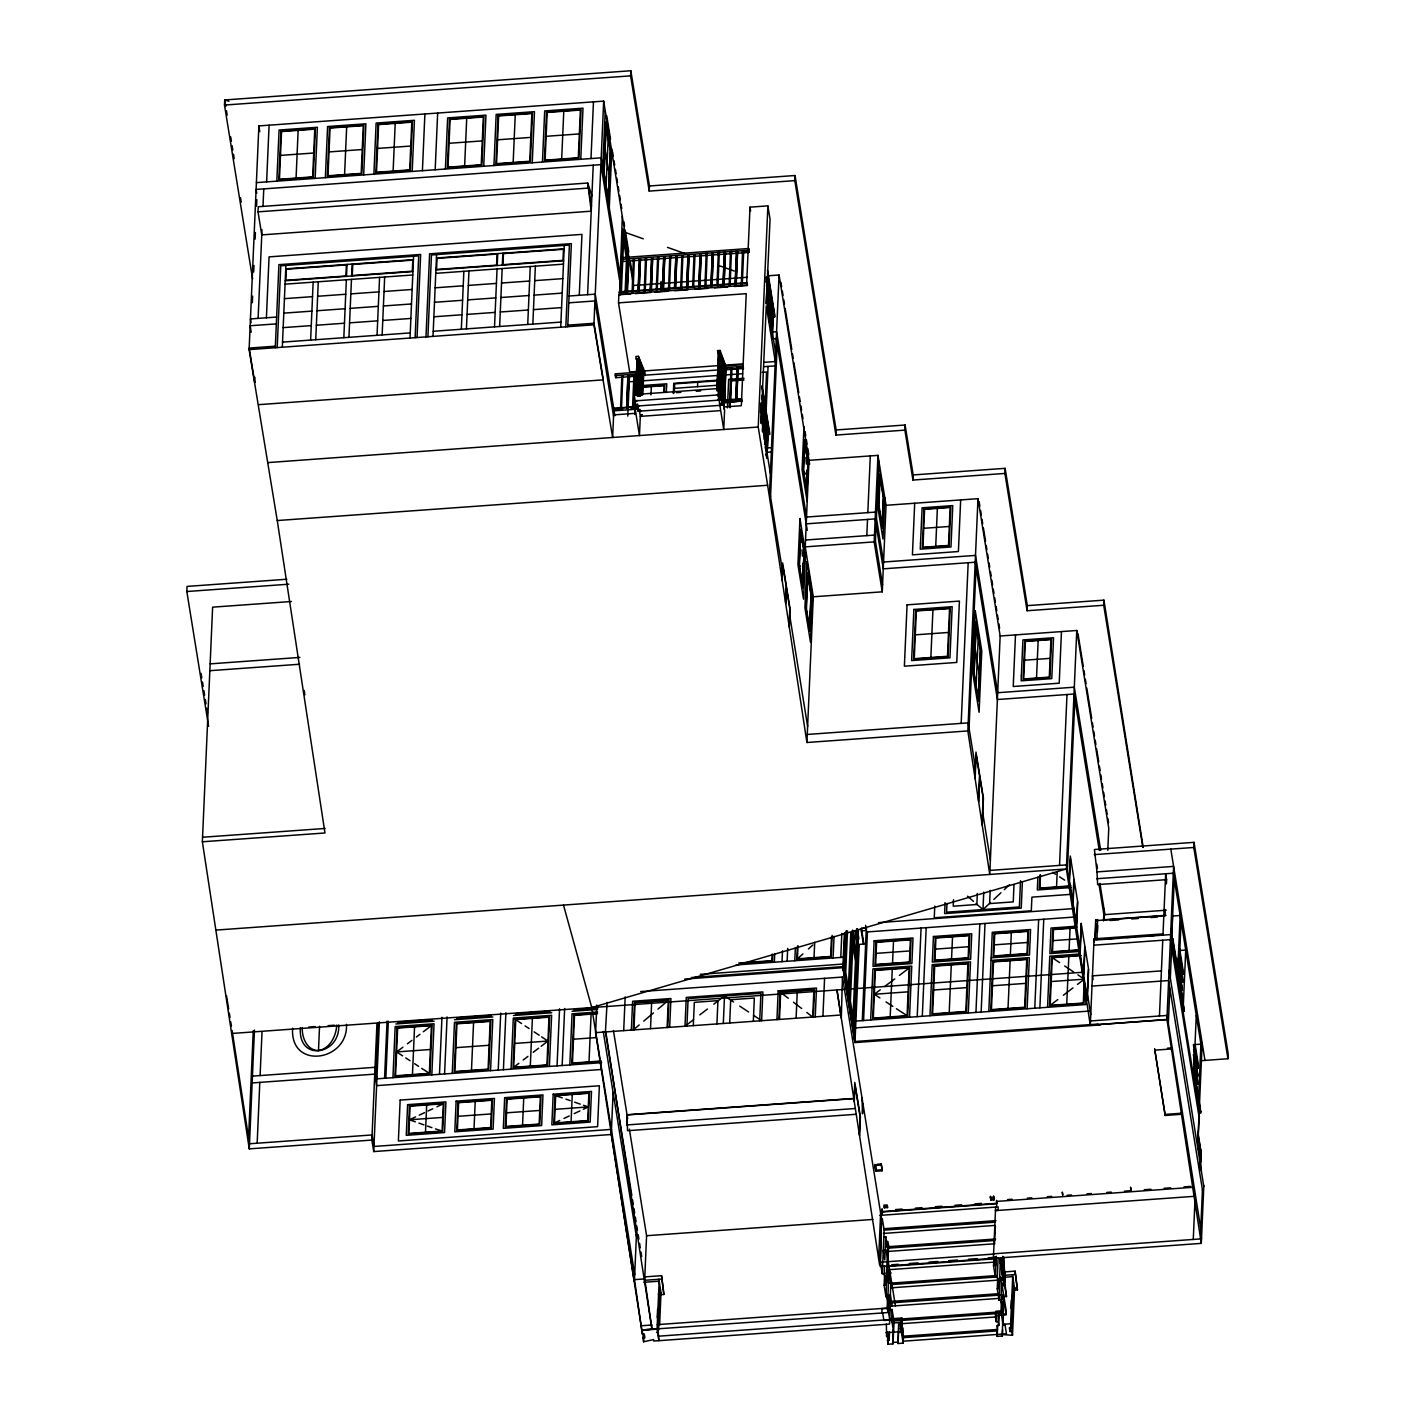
<?xml version="1.0" encoding="UTF-8"?>
<svg xmlns="http://www.w3.org/2000/svg" width="1415" height="1415" viewBox="0 0 1415 1415"><rect width="100%" height="100%" fill="white"/><g stroke="black" fill="none" stroke-linecap="round" stroke-linejoin="round"><path stroke-width="1.5" d="M1200.628 1162.21L1200.804 1150.324L1199.372 1148.609L1201.105 1150.13L1200.61 1170.417M1071.067 885.843L1039.937 888.089L1040.167 875.089M626.757 1124.943L627.04 1114.737L853.227 1098.465M208.606 726.319L186.833 591.523L187.063 586.411L286.82 579.248M252.595 278.95L224.507 105.064L224.72 99.952L630.825 70.75L649.45 185.984L649.22 191.096L794.806 180.625L795.035 175.513L649.45 185.984M376.956 1023.434L371.862 1140.065L249.27 1148.874L202.363 841.784L212.621 607.159L291.419 601.499M202.363 841.784L324.972 832.975L277.252 520.543L249.111 349.611L258.874 125.917L603.674 101.119L628.968 257.636M252.33 302.739L252.631 296.159M253.674 272.016L253.975 265.436M255.125 239.1L255.408 232.502M256.557 206.166L256.84 199.586M591.452 206.077L587.738 183.03L591.24 211.189L261.757 234.89L258.025 211.843L258.255 206.732L587.738 183.03L591.912 195.854M254.983 377.398L254.753 382.634L249.181 348.072L275.359 346.197M258.114 318.375L261.987 229.778M262.995 206.413L263.756 188.885M266.621 181.881L269.098 125.174M266.409 317.791L269.062 256.876L581.954 234.377L579.283 295.293M276.827 181.155L279.073 130.038L317.385 127.279L315.138 178.396M275.288 347.719L278.914 264.658L420.662 254.452L417.036 337.531M277.199 347.577L280.771 265.79L418.699 255.885L415.126 337.672M282.31 347.223L285.883 265.436M248.562 1137.996L253.25 1030.757M249.27 1148.874L254.452 1030.049M296.071 178.06L298.141 130.357M257.159 1143.214L259.812 1082.387M260.112 1075.577L262.023 1031.694M310.628 340.078L313.157 282.151M315.74 339.724L318.269 281.78M325.362 177.653L327.59 126.536L365.901 123.795L363.673 174.912M344.588 174.576L346.675 126.872M343.827 337.69L346.357 279.763M346.516 276.35L347.029 264.428M348.939 337.336L351.468 279.392M351.628 275.996L352.14 264.057M302.315 1027.52C301.696 1037.39 306.984 1050.62 318.481 1050.531L319.542 1026.282M373.896 174.169L376.125 123.052L414.436 120.293L412.207 171.41M377.044 335.302L379.574 277.375M382.138 334.948L384.668 277.004M393.122 171.091L395.209 123.37M375.966 1073.065L378.176 1022.603M613.102 1092.415L611.262 1134.494L373.719 1151.58L379.397 1021.789M410.014 338.026L413.587 256.239M422.413 170.684L424.889 113.978M384.562 1078.283L387.056 1021.241M385.835 1078.195L388.329 1021.152M392.945 1077.682L395.174 1026.565L434.051 1023.77L431.823 1074.887M425.986 336.894L429.612 253.816L571.359 243.628L567.733 326.688M427.896 336.752L431.469 254.965L569.396 245.043L565.823 326.83M435.183 169.765L437.659 113.059M433.008 336.381L436.581 254.594M445.407 169.022L447.635 117.905L485.946 115.146L483.718 166.263M412.455 1074.569L414.542 1026.865M464.633 165.944L466.72 118.241M425.49 1132.248L426.676 1104.974M461.325 329.253L463.855 271.309M429.346 1073.366L431.416 1025.645L397.65 1028.086L395.581 1075.789L429.346 1073.366L421.741 1068.378M466.437 328.881L468.966 270.955M439.481 1074.339L441.975 1017.297M442.099 1131.045L443.284 1103.788L410.085 1106.176L408.9 1133.433L442.099 1131.045L435.466 1128.887M444.593 1073.967L447.087 1016.925M452.252 1073.419L454.48 1022.302L492.791 1019.543L490.563 1070.66M493.941 165.537L496.17 114.42L534.481 111.661L532.252 162.778M494.525 326.865L497.054 268.921M497.213 265.525L497.726 253.586M499.637 326.494L502.166 268.549M502.307 265.153L502.838 253.214M471.478 1070.324L473.583 1022.196M513.167 162.46L515.255 114.739M474.025 1128.745L475.21 1101.489M527.724 324.477L530.254 266.533M498.222 1070.111L500.715 1013.069M532.836 324.106L535.365 266.161M542.458 162.053L544.687 110.936L582.998 108.177L580.769 159.294M503.404 1069.74L505.898 1012.698M511.08 1069.174L513.309 1018.057L551.62 1015.316L549.391 1066.432M513.698 1067.299L515.785 1019.578L548.985 1017.19L546.915 1064.911L513.698 1067.299L518.863 1063.319M561.684 158.958L563.771 111.254M522.542 1125.261L523.745 1097.987M560.711 327.201L564.284 245.414M530.307 1066.096L532.394 1018.393M590.992 158.551L593.469 101.845M587.596 294.691L593.239 165.184M554.485 1122.962L555.671 1095.705L588.87 1093.317L587.685 1120.574L554.485 1122.962L559.739 1120.468M557.05 1065.866L559.544 1008.842M638.377 371.384L629.693 372.003L618.514 302.863L618.886 294.355L746.607 285.158L750.003 207.156L767.885 205.865L758.228 427.012L612.642 437.483L593.911 324.813L603.674 101.119M562.162 1065.513L564.656 1008.471M602.755 167.43L605.231 110.706M603.692 173.178L605.921 122.061L610.572 150.874L608.344 201.991M606.098 124.785L603.975 173.355L608.167 199.267L610.183 150.662L606.151 125.687L604.081 173.408L608.114 198.365M606.098 185.878L608.167 138.175M569.821 1064.964L572.049 1013.83L597.537 1012.008M609.281 207.757L611.846 148.964M571.076 1121.777L572.261 1094.503M636.626 406.264L613.898 408.528L636.591 406.901M632.558 407.29L633.973 374.904L634.928 374.834L635.158 376.284L615.684 377.681L615.419 373.825L636.891 372.269M622.299 216.336L619.575 295.311M613.933 407.891L614.269 410.81L636.98 409.183M615.684 377.681L615.419 373.825M630.754 293.913L619.752 294.709L619.416 291.791L747.12 282.611L747.456 285.529L734.244 286.484M620.831 259.423L620.902 257.707L748.606 248.527L748.889 252.401L621.167 261.58L620.831 259.423L748.535 250.243L748.606 248.527M619.947 294.868L622.83 228.912L627.464 257.601M620.283 294.196L623.007 231.636L643.277 238.799M649.22 191.096L630.612 75.862L630.825 70.75M621.309 293.047L623.608 240.692L626.544 258.945M589.011 1061.869L591.099 1014.166M625.129 291.649L626.456 261.121M620.548 408.882L621.839 375.789L623.024 377.151M627.323 259.688L625.908 292.056L626.88 291.985L628.278 259.617L627.553 261.121M626.031 292.781L627.446 260.395L628.401 260.325L626.987 292.71M621.503 408.811L622.795 375.718M626.367 292.622L627.8 259.635M627.446 292.534L628.879 259.812M634.221 1281.283L595.609 1032.649L596.812 1005.075M627.906 375.346L626.615 408.44L628.03 376.072L628.985 376.001L627.57 408.369L628.861 375.276L628.136 376.779M633.389 259.246L632.098 292.339L633.053 292.268L634.345 259.175L633.619 260.678M627.765 416.081L629.498 376.284L638.307 375.647M633.177 292.021L633.478 285.476L629.321 259.776M638.041 291.189L639.456 258.803L640.641 260.183M631.833 1195.445L605.425 1031.942L607.106 1002.386M638.253 289.739L639.58 259.529L640.535 259.458M633.584 407.573L634.928 374.834M638.996 291.119L640.411 258.733M639.12 291.826L640.482 259.104M635.565 394.484L637.086 359.428L638.041 359.357L636.626 395.245M634.84 414.471L635.123 407.891M635.671 395.316L637.086 359.428M636.52 394.431L638.041 359.357M637.475 386.879L638.519 362.841L639.615 363.089L638.519 362.841M637.228 396.076L638.766 361.073L637.811 361.126L638.766 361.073M637.9 395.245L638.554 379.892M638.855 373.33L639.226 364.557L640.181 364.486L638.961 396.2M638.165 396.2L639.474 362.771M723.454 384.739L722.446 405.185L638.165 411.252L638.342 406.989M638.855 395.174L640.181 364.486M639.421 396.395L639.987 383.27M640.27 376.726L640.659 367.971L641.756 368.236L640.659 367.971M639.757 395.846L640.907 366.202L639.951 366.273L640.907 366.202M644.232 291.472L645.523 258.379L646.708 259.741M640.323 393.794L641.366 369.686L642.322 369.616L641.366 395.05M640.376 396.324L641.614 367.918M645.187 291.402L646.478 258.308M639.368 410.615L640.305 416.381L639.456 435.555L633.885 400.976L718.166 394.927L723.755 429.488L724.586 410.315L722.729 398.8M641.278 393.724L642.322 369.616M641.844 394.962L642.799 373.118L643.896 373.365L642.799 373.118M642.18 394.697L643.047 371.331L642.092 371.402L643.047 371.331M642.799 394.891L643.754 373.047M652.545 257.866L651.254 290.959L652.669 258.591L651.714 258.662L650.299 291.03L651.59 257.937L652.775 259.299M623.697 1030.633L625.182 996.885M656.242 289.88L657.657 257.495L658.842 258.874M657.197 289.81L658.612 257.424M660.646 290.04L661.017 281.426M662.308 289.438L663.723 257.07L664.909 258.432M662.432 290.163L663.847 257.778L664.802 257.707L663.387 290.093M855.916 1114.295L627.517 1130.709L627.04 1114.737M663.264 289.368L664.679 256.999M631.355 1030.085L632.629 1001.272L670.94 998.512L669.666 1027.325M633.92 1029.908L635.105 1002.793L668.304 1000.405L667.119 1027.52M663.83 391.884L664.113 385.676L642.817 387.197M669.79 256.628L668.499 289.721L669.454 289.65L670.745 256.557L670.02 258.061M664.484 391.743L664.767 385.216L644.126 386.684M666.359 392.556L666.73 383.801L642.658 385.517M674.442 288.572L675.857 256.186L677.042 257.565M674.654 287.121L675.963 256.911L676.936 256.84L675.609 287.05M675.397 288.501L676.812 256.115M636.467 1234.411L634.486 1279.638L642.357 1334.097L644.267 1333.956L644.886 1337.794L642.976 1337.936L643.595 1341.774L653.588 1339.598L653.818 1341.049L889.522 1324.086L890.442 1302.932L889.204 1295.256M673.31 393.512L673.752 383.288L717.37 380.175M674.301 392.804L674.69 383.872L718.661 380.723M680.633 288.855L681.924 255.761L683.109 257.123M681.588 288.784L682.879 255.691M650.511 1028.705L651.696 1001.608M687.991 255.319L686.576 287.687L687.531 287.616L688.946 255.248L688.221 256.752M686.682 288.412L688.097 256.044L689.07 255.974L687.655 288.342M642.357 1334.097L642.534 1329.817M644.586 1281.689L646.584 1235.719L629.357 1129.117M642.958 1338.148L643.171 1333.655M643.595 1341.774L643.79 1337.423M692.643 287.263L694.058 254.877L695.243 256.257M693.598 287.192L695.013 254.806M611.262 1134.494L641.756 1329.941L651.961 1329.216L644.709 1278.895L634.486 1279.638L634.327 1278.665M698.709 286.82L700.124 254.452L701.079 254.382L699.664 286.75M698.815 287.546L700.23 255.16L701.186 255.089L699.788 287.475M667.756 1027.467L668.959 999.927L634.486 1002.421L633.283 1029.943L639.191 1024.955M697.524 386.684L697.719 382.227M657.232 1317.542L657.604 1309.034M657.887 1328.473L658.93 1340.677L657.055 1329.145L659.16 1281.194L643.825 1282.291M658.063 1324.21L659.549 1290.144L658.594 1330.171M658.842 1279.266L661.318 1294.637L663.883 1294.46L661.548 1275.676L645.205 1276.861M659.585 1325.289L661.017 1292.709M704.882 287.103L706.191 254.01L707.146 253.939L705.855 287.033M663.883 1294.46L661.548 1275.676M712.01 284.433L713.319 254.222L712.364 254.293L710.949 286.661L712.258 253.568L713.213 253.497L711.904 286.591M716.91 285.512L718.325 253.144L719.28 253.073L717.971 286.166M686.912 1026.087L688.115 998.565L760.916 993.33L759.713 1020.852M716.874 390.823L718.502 353.573L719.457 353.502L718.042 389.39M717.087 389.461L718.502 353.573M717.829 390.752L719.457 353.502M718.219 396.324L718.449 388.524L634.15 394.59L636.025 406.123L720.306 400.056L720.589 393.671L722.446 405.185M718.59 387.586L719.262 372.286M719.545 365.724L719.828 359.18M718.572 395.316L717.493 394.661L718.572 395.316L720.182 355.218L719.209 355.271L720.182 355.218M723.083 285.795L724.498 253.427L725.453 253.356L724.038 285.724M719.492 385.004L720.642 358.703L721.597 358.632L720.094 396.607L719.138 396.678M719.174 396.253L720.889 356.916L719.934 356.987L720.889 356.916M719.74 397.615L721.597 358.632M720.925 388.347L722.075 362.116L723.171 362.382L722.075 362.116M693.297 1025.627L694.323 1002.351L717.936 1000.653L716.927 1023.929M720.695 397.544L722.322 360.347L721.349 360.418L722.322 360.347M721.438 394.52L722.11 379.185M722.393 372.605L722.694 366.025M721.332 404.301L720.253 403.646L721.332 404.301L723.03 362.045M722.216 398.835L723.737 363.761L722.782 363.832L723.879 364.079L722.322 399.649M723.737 378.176L724.215 367.263L725.311 367.511M723.49 365.548L724.462 365.477L722.729 404.867M723.737 396.43L724.869 370.518M723.666 405.008L725.17 367.192M723.79 404.832L723.985 400.622L724.073 409.2M725.913 368.289L724.622 401.4L723.666 401.453M724.622 401.4L725.807 367.582M727.434 407.856L728.672 379.379L744.042 378.283M729.379 406.636L731.024 367.935L731.98 367.865L731.148 368.643M735.11 284.203L736.507 251.835L737.48 251.764L736.065 284.132M729.981 407.803L731.148 380.9L743.972 379.981M735.305 282.77L736.631 252.542L737.586 252.471L736.278 282.699M730.582 400.233L731.98 367.865M735.676 399.861L737.091 367.493L743.158 367.051M735.818 400.71L737.233 368.342L743.3 367.9M741.301 284.61L742.574 251.392L748.641 250.95M736.631 399.791L738.046 367.422L736.773 400.64M742.256 284.539L743.671 252.171M748.588 248.739L748.623 251.162M724.338 402.904L742.008 400.993M725.188 369.81L743.388 368.501L743.123 364.628L723.967 366.025M723.313 1023.47L724.515 995.948L733.554 1001.979M729.698 1023.01L730.706 999.733L754.337 998.035L753.328 1021.312M760.545 412.632L760.846 402.974M766.258 282.045L766.329 277.004L767.284 276.933L766.435 277.729M760.916 422.643L761.765 403.222M761.96 398.906L762.26 395.298M766.24 303.871L767.284 276.933M761.04 423.368L766.276 305.835L775.279 361.533L764.418 362.311M766.258 303.553L770.061 219.307L767.885 205.865M761.836 422.89L762.88 399.154L761.96 423.616M767.036 303.394L768.009 281.497L767.195 303.8M762.384 431.77L763.622 403.7L762.597 430.319M767.584 312.273L768.752 286.06L767.708 312.998M763.375 430.16L764.241 413.622M768.522 312.52L768.893 303.889M769.088 299.573L769.265 295.257L771.193 295.116M763.41 433.043L764.471 408.988M768.451 314.36L769.601 291.349M764.79 412.702L766.576 372.003L762.207 372.304M764.082 439.446L765.214 413.551M769.176 322.125L770.344 295.912M764.79 444.328L765.94 418.115M766.099 411.57L768.062 366.397M770.131 322.054L771.087 300.458M765.409 448.166L766.559 421.953L765.55 448.573M770.662 331.234L771.706 304.313L770.68 330.933M766.187 451.297L767.301 426.516L766.187 455.294M771.299 330.774L772.431 308.859L771.617 331.163M766.912 456.974L768.044 431.08L768.593 434.493M772.042 339.335L773.174 313.423L773.722 316.854M767.018 457.699L768.15 431.787L766.93 431.151M772.254 337.884L773.298 314.148L772.183 314.236M767.478 434.564L769.548 434.423L769.619 432.725L762.013 385.588M771.812 316.978L774.677 316.783L774.766 315.067L767.496 270.088M768.504 275.766L779.064 275.005L769.619 491.129L782.336 569.874M770.556 496.895L777.206 344.287M781.947 578.93L782.637 562.958L790.083 609.051L789.305 627.093M782.177 580.433L782.813 565.682L786.192 586.553L785.502 602.259M785.732 603.763L786.422 588.003L789.8 608.892L789.075 625.66M772.166 954.099L771.882 960.679L738.683 963.067M772.785 954.63L772.502 961.068L740.169 963.385M774.359 962.2L774.73 953.569M776.941 1019.614L778.197 990.801L816.508 988.041L815.252 1016.854M803.968 426.569L802.075 470.01L807.187 501.706M778.869 1019.472L780.072 991.95L814.545 989.456L813.342 1016.996M779.506 1019.437L780.691 992.322L813.89 989.934L812.705 1017.049L806.798 1012.468M782.017 961.652L782.495 950.845M799.493 565.363L800.837 532.182L804.091 552.345L802.641 585.474L799.387 565.31L800.501 566.407M805.383 450.978L804.799 443.62L807.912 462.829L806.709 490.085L803.614 470.877L804.746 442.718L808 462.882L806.78 490.987M802.588 584.572L804.003 552.292M787.129 961.28L787.695 948.315M813.289 596.794L805.223 546.862L809.009 460.335L877.954 455.365L886.038 505.297L882.253 591.824L813.289 596.794L806.921 742.504L967.842 730.936L977.977 498.681L886.038 505.297M806.462 608.574L807.824 575.392L811.078 595.556L809.628 628.684L806.373 608.521M794.788 960.732L795.354 947.767M809.575 627.782L810.99 595.503M797.335 946.44L796.769 959.317L831.242 956.841L832.179 935.386M831.489 936.695L830.623 956.452L797.423 958.839L798.007 945.68M796.097 1018.234L797.282 991.137M836.141 429.965L905.105 425.013L904.893 430.125L835.929 435.077L836.141 429.965L795.035 175.513M814.032 957.654L814.704 942.284M822.929 1016.306L824.574 978.331M833.099 957.973L834.054 936.376M840.775 957.424L841.819 933.458M640.677 991.561L842.456 977.058L841.306 1018.11L837.026 990.305M1100.163 1024.938L854.961 1042.572L842.862 967.683L844.384 933.086M843.34 970.566L844.985 932.662M846.241 930.929L844.348 974.404L853.652 1032.013L856.712 962.165L852.06 933.352L849.071 1001.502M846.541 930.893L844.702 972.866L848.894 998.795L851.759 933.193M847.532 930.964L845.728 972.123L848.363 988.448L850.804 932.644M866.811 535.631L867.519 519.447M867.819 512.637L870.296 455.913M854.589 943.062L855.085 931.565L857.101 944.053M882.253 591.824L874.187 541.892L877.954 455.365M857.578 932.98L856.906 928.806L856.676 956.027L852.484 930.115M857.968 933.193L856.853 958.751L852.378 931.017M875.407 540.866L876.115 524.682M876.416 517.855L878.892 461.149M879.21 463.059L877.388 504.43L882.978 538.991L884.782 497.62M854.501 1039.707L858.427 929.514M854.961 1042.572L859.259 944.389L865.644 943.929M861.275 930.893L861.381 928.328L866.493 927.957L866.387 930.522L861.275 930.893L863.345 943.734M854.041 1100.145L854.801 1082.422L860.391 1116.983L859.577 1135.821M854.271 1101.631L854.978 1085.146L860.108 1116.824L859.347 1134.335M862.301 1020.604L866.157 932.007L1073.737 917.079M863.575 1020.516L867.43 931.919M862.018 1097.828L862.496 1113.817L862.955 1103.594M870.667 1020.003L872.913 968.886L911.773 966.091L909.544 1017.208M876.999 1164.28L881.262 1163.961L882.146 1170.789L875.761 1171.249L875.991 1165.765M882.146 1170.789L881.262 1163.961M878.644 1258.731L880.643 1213.062M913.17 474.945L1005.128 468.33L1004.898 473.441L912.958 480.056L913.17 474.945L905.105 425.013M890.176 1016.907L892.264 969.187M892.529 963.226L893.502 941.081M880.289 1264.621L881.563 1218.81L842.456 977.058M882.412 1210.515L882.27 1213.911L882.093 1208.587M881.563 1218.81L880.201 1266.478L1201.3 1243.378L1203.829 1185.452M914.691 503.245L912.427 554.839L958.397 551.532L960.661 499.937M884.34 1207.791L884.375 1206.73L887.576 1206.5L887.523 1207.561L884.34 1207.791L883.915 1205.156L887.099 1204.926L887.523 1207.561M884.516 1265.824L884.18 1273.606L882.253 1273.748L884.163 1230.148L882.306 1218.633M641.756 1329.958L881.828 1312.996L882.023 1308.468M883.862 1236.816L885.79 1236.692L884.764 1259.969L883.208 1250.382L886.409 1250.152L895.412 1305.833M886.374 1273.27L888.921 1273.075L887.895 1296.653L885.985 1296.777L884.127 1285.262L884.693 1272.297M884.127 1285.262L886.038 1285.121L887.647 1248.207L885.79 1236.692M885.985 1296.777L887.293 1266.549L993.949 1258.872M885.967 1241.627L887.895 1241.486L888.62 1246.049L887.311 1276.295L885.383 1276.436M888.691 1332.223L888.514 1336.432L886.604 1336.574L886.356 1324.157M887.01 1309.176L887.806 1295.839M886.604 1336.574L886.781 1332.364M888.39 1295.574L887.665 1312.572L881.828 1312.996M894.085 1321.964L892.953 1343.879L887.842 1344.25L887.576 1332.01M887.842 1344.25L888.213 1335.689M999.149 1298.369L889.664 1306.257L889.504 1309.653L892.069 1309.476L894.245 1322.919L901.903 1322.371L901.585 1320.443M882.005 1308.734L889.752 1308.168L890.796 1284.608L888.921 1273.075M887.223 1340.412L889.133 1340.27L889.504 1331.869M891.521 1322.141L892.069 1309.476M892.953 1343.879L893.254 1329.835M907.068 1015.687L909.155 967.984L875.39 970.407L873.303 1018.11L907.068 1015.687L896.438 1008.736M1001.679 1315.189L995.93 1315.614L995.612 1313.686L995.47 1316.958L901.443 1323.715L903.46 1336.202L903.159 1343.153L898.047 1343.507L898.649 1323.184M898.047 1343.507L898.967 1322.512M903.035 1327.977L902.841 1332.364L900.931 1332.488L900.594 1322.088M903.159 1343.153L901.302 1331.621L901.886 1318.002L891.68 1318.727M901.762 1325.643L901.903 1322.371M930.858 657.497L932.945 609.777M935.722 546.367L937.367 508.41M917.203 1016.66L921.077 928.045M922.315 1016.288L926.188 927.692M929.973 1015.74L932.202 964.623L970.513 961.864L968.285 1012.981M934.767 906.078L934.254 917.769L1031.305 910.782L1031.906 897.145L1070.695 894.368M945.096 902.629L944.619 913.612L1021.241 908.112L1022.391 881.722M946.971 903.46L946.6 912.197L1019.384 906.962L1020.533 880.731M953.498 899.763L953.215 906.201L976.845 904.503L977.323 893.466M961.174 723.383L968.178 562.728M949.2 1012.662L951.287 964.942M951.552 958.981L952.525 936.836M969.045 728.159L976.049 567.503M976.138 624.227L974.015 672.779L978.207 698.709L980.241 650.086L976.208 625.129L974.121 672.832M976.138 685.32L978.225 637.617M974.882 777.1L975.979 752.072L983.425 798.166L982.24 825.263M975.112 778.604L976.155 754.796L979.534 775.668L978.455 800.43M978.685 801.934L979.764 777.118L983.142 798.007L982.01 823.76M975.943 1012.433L979.817 923.836M976.049 903.601L982.983 909.58L983.743 892.087M981.143 1012.061L985.017 923.464M977.977 498.681L1000.157 636.007L989.757 874.435L967.842 730.936M990.199 890.389L989.616 903.584L1013.246 901.886L1013.989 884.729M988.802 1011.513L992.269 932.273L1030.58 929.514L1029.466 955.072L991.154 957.831M990.801 1200.132L990.412 1196.436L990.801 1200.132L993.984 1199.902L993.613 1196.206L993.984 1199.902M1015.492 634.893L1013.228 686.505L1059.216 683.197L1061.462 631.603M993.383 1258.342L995.629 1207.083M998.141 1257.687L997.292 1277.126L995.382 1277.267L993.525 1265.735L993.896 1257.051M994.462 1244.015L995.399 1226.168M996.726 1205.686L996.549 1200.362M882.058 1209.648L882.359 1211.576L996.814 1203.334L996.868 1202.272M993.525 1265.735L995.435 1265.594L995.824 1256.909M995.382 1277.267L996.302 1256.237M1008.028 1008.435L1010.115 960.714M1010.381 954.754L1011.336 932.609M1001.767 1283.281L1003.925 1296.724L1006.489 1296.529L1004.314 1283.087L1001.767 1283.281L1001.024 1300.173L999.114 1300.314L997.239 1288.782L997.717 1278.063M1027.308 605.638L1103.93 600.137L1103.718 605.249L1027.095 610.749L1027.308 605.638L1005.128 468.33M998.459 1315.048L998.159 1321.61L996.248 1321.752L996.531 1315.189M1004.898 1324.175L1006.454 1333.779L902.858 1341.225L903 1337.688L997.027 1330.931L997.186 1336.379L1002.298 1336.025L1002.563 1329.711M997.186 1336.379L997.681 1325.201M997.239 1288.782L999.167 1288.64L1000.476 1258.413L1000.794 1260.323L1003.341 1260.146L1003.5 1256.732M999.114 1300.314L1000.14 1276.737M998.601 1278.789L1003.005 1278.47L1000.83 1265.028L1001.289 1259.297M1001.095 1267.026L1001.431 1259.757M903.46 1336.202L997.487 1329.428L996.868 1325.59L998.778 1325.448L999.255 1314.5M1001.661 1272.421L1002.245 1259.226M1003.483 1298.068L1003.978 1301.429L1001.413 1301.605L1000.971 1311.829L1003.147 1325.271L1005.057 1325.13M1002.527 1277.038L1002.952 1264.232M1003.005 1278.47L1000.334 1261.667M1002.527 1298.97L1002.722 1294.583M1003.2 1280.221L1003.571 1271.431M1003.907 1285.227L1004.296 1276.436L1004.013 1286.377M1002.298 1336.025L1002.704 1319.877M893.873 1319.541L1002.881 1311.687L1003.624 1294.796L887.895 1303.127M1002.757 1325.519L1002.934 1321.327M1005.145 1281.742L1003.412 1256.644M1006.136 1310.502L1005.994 1313.916L1003.43 1314.093L1002.987 1324.316L1010.646 1323.768L1012.698 1276.648L1003.943 1277.285M1006.489 1296.529L1004.455 1279.691L999.998 1280.009M1036.523 678.033L1038.15 640.535M1009.974 1331.586L1009.355 1327.748L1011.265 1327.606L1013.105 1285.598L1011.884 1331.444L1009.974 1331.586L1010.151 1327.376M1010.982 1308.486L1011.354 1300.084M1013.6 1290.179L1017.438 1289.914L1015.103 1271.148L1004.88 1271.873M1002.068 1334.575L1012.503 1335.282L1014.573 1288.181L1012.397 1274.738M1027.113 1008.754L1029.342 957.637L991.031 960.396M1017.438 1289.914L1015.103 1271.148M1037.867 877.194L1037.319 889.964L1071.367 887.523M1039.866 875.301L1039.282 888.549L1069.457 886.391M1034.772 1008.205L1038.645 919.591M1039.937 888.089L1040.503 875.071M1039.883 1007.834L1043.757 919.237M1047.542 1007.285L1049.771 956.169L1079.521 954.028M1077.912 974.847L1084.332 979.162L1083.306 1003.023L1050.178 1005.393L1052.265 957.69L1081.237 955.603M1056.545 886.887L1057.2 871.711M1059.534 865.414L1066.998 694.517M1000.157 636.007L1076.78 630.489L1066.379 868.934L1090.293 1025.168L1166.915 1019.649L1173.619 866.404L1096.996 871.905L1097.633 884.605L1166.597 879.652L1165.659 873.763L1162.971 935.156L1094.007 940.108L1094.326 942.054L1094.06 938.835L1163.024 933.882L1163.183 934.855M1067.405 870.19L1074.869 699.293M1069.192 881.227L1070.288 856.022L1077.735 902.116L1076.638 927.32M1070.465 858.746L1069.475 881.386L1072.853 902.275L1073.843 879.635M1066.733 1004.208L1068.82 956.505M1069.086 950.526L1070.041 928.381M1074.073 881.067L1073.083 903.707L1076.461 924.596L1077.452 901.956M1081.361 926.135L1080.123 954.258L1083.501 975.147L1084.739 947.024M1084.969 948.475L1083.731 976.58L1087.109 997.469L1088.347 969.346M1084.598 987.935L1083.925 1003.394L1049.523 1005.87L1051.646 957.301L1079.592 955.302M1086.154 996.019L1085.783 1004.544L855.916 1021.064M1096.996 871.905L1094.414 849.513L1194.03 842.35L1228.167 1053.627L1227.937 1058.738L1200.539 1060.737M1094.06 938.835L1090.293 1025.168L1166.933 1019.472L1201.3 1243.378M1094.856 938.817L1095.688 919.644L1097.775 920.475L1164.81 915.646M1095.263 938.605L1095.918 923.694M1096.926 939.631L1097.615 919.502M1097.456 932.078L1097.739 925.693M1103.523 920.988L1104.036 909.067M1107.786 850.362L1108.759 828.306L1076.78 630.489M1143.196 847.444L1103.93 600.137M1165.182 1115.462L1154.675 1049.099L1165.182 1115.462L1182.197 1114.242M1159.451 1015.988L1162.759 940.214M1165.005 915.93L1165.288 909.527M1166.42 883.915L1166.597 879.652M1171.62 938.959L1172.894 938.959L1172.84 940.232L1171.567 940.321L1172.54 914.851M1171.567 940.321L1174.273 879.104M1168.348 1023.133L1169.869 988.271M1170.311 978.048L1171.655 947.378M1181.083 921.253L1178.394 982.594L1179.668 982.488L1179.721 981.214L1178.447 981.232M1180.499 982.275L1182.745 982.116L1182.869 979.127L1179.544 958.556M1180.853 974.174L1183.099 974.015L1183.223 971.044L1179.562 948.404M1179.986 950.473L1185.735 950.049L1183.046 1011.389L1184.32 1011.301L1179.721 981.214M1227.937 1058.738L1193.8 847.461L1194.03 842.35M1196.276 1015.351L1193.606 1076.691L1194.932 1075.312L1193.659 1075.329L1194.932 1075.312L1200.822 1111.801L1199.495 1113.181L1170.63 934.554L1162.971 935.156M1197.232 1092.398L1193.712 1066.786M1195.357 1084.474L1197.585 1084.314L1197.727 1081.325L1193.393 1054.582M1196.064 1068.29L1198.293 1068.13L1198.434 1065.141L1195.109 1044.571M1198.257 1105.504L1200.928 1044.146L1195.18 1044.571M1193.27 1239.452L1194.967 1200.592M1199.195 1111.253L1197.621 1147.034L1169.073 970.336M1199.248 1109.908L1202.166 1043.138M1197.691 1148.821L1199.301 1111.978M1199.177 1152.995L1199.372 1148.609M1199.46 1167.534L1200.291 1148.644L1197.886 1133.716M1199.708 1167.517L1200.539 1148.626L1197.78 1131.575M1202.449 1189.909L1200.574 1233.102L1201.494 1238.85L993.595 1253.814M650.971 394.873L651.342 386.596M336.788 1025.044C336.133 1035.815 330.208 1048.639 318.481 1050.531M338.698 1024.902C340.537 1055.165 297.698 1062.294 300.387 1027.661M346.48 1024.354C348.426 1061.374 289.792 1070.341 292.622 1028.227M982.983 909.58L990.482 902.558M993.843 899.427L1000.953 892.759M1004.243 889.699L1009.443 884.817M797.423 958.839L802.906 953.922M808.407 948.97L812.882 944.972M643.737 1021.117L653.465 1012.91M657.94 1009.143L668.304 1000.405M1050.178 1005.393L1057.783 999.556M1063.355 995.276L1072.977 987.9M1077.487 984.415L1084.332 979.162L1051.221 981.55M523.179 1060.012L527.901 1056.404M533.225 1052.318L538.62 1048.197M541.167 1046.251L547.941 1041.051L541.574 1036.824M693.562 1019.667L685.001 1026.229L686.257 997.416L762.88 991.915L761.624 1020.71L753.576 1015.351M699.806 1014.873L707.429 1009.037M713.761 1004.19L724.515 995.948M899.409 975.395L909.155 967.984M402.567 1055.838L396.625 1051.929L402.939 1047.153M407.414 1043.775L411.942 1040.361M416.346 1037.036L419.954 1034.312M423.333 1031.747L431.416 1025.645M879.9 997.911L874.346 994.267L880.254 989.81M884.764 986.414L894.74 978.915M415.356 1121.847L409.483 1119.796L415.568 1116.913M419.247 1115.179L424.518 1112.685M428.038 1111.005L432.742 1108.776M436.917 1106.795L443.284 1103.788M564.001 1118.451L569.272 1115.957M574.154 1113.64L579.938 1110.899M583.316 1109.289L588.269 1106.937L583.493 1105.274M634.698 1274.632L591.771 1007.568L1066.379 868.934L215.858 930.097M267.895 462.599L612.642 437.483L613.632 414.896L635.476 413.322M224.507 105.064L630.612 75.862M280.506 155.402L313.706 153.015M329.023 151.918L362.24 149.53M376.921 148.469L410.757 146.046M449.068 143.286L482.285 140.899M497.602 139.802L530.802 137.397M545.5 136.353L579.336 133.912M256.398 182.623L601.198 157.826L619.823 273.042M258.025 211.843L587.508 188.142M285.742 268.832L413.445 259.653M436.421 257.99L564.125 248.81M285.211 280.771L412.915 271.574M435.908 269.929L563.612 260.749M285.069 284.167L412.773 274.988M435.749 273.343L563.471 264.145M633.513 259.971L634.468 259.9M645.647 259.087L646.602 259.016M657.78 258.22L658.736 258.149M669.914 257.353L670.869 257.282M682.03 256.469L683.003 256.398M694.164 255.602L695.136 255.531M706.297 254.735L707.252 254.665M718.431 253.851L719.386 253.78M730.565 252.984L731.52 252.914M742.716 252.224L748.783 251.799M284.433 298.653L312.52 296.637M317.632 296.266L345.738 294.249M350.832 293.878L378.937 291.861M384.049 291.49L412.136 289.474M435.13 287.811L463.218 285.795M468.33 285.423L496.417 283.407M501.529 283.035L529.635 281.019M534.729 280.648L562.834 278.631M633.478 285.476L747.279 277.287M283.796 313.139L311.901 311.123M316.995 310.752L345.101 308.735M350.213 308.364L378.3 306.347M383.412 305.976L411.5 303.96M434.493 302.297L462.581 300.281M467.693 299.909L495.798 297.893M500.892 297.521L528.998 295.505M534.109 295.134L562.197 293.117M276.632 317.048L250.455 318.941L251.074 322.779M569.078 296.018L595.255 294.143L614.888 415.603M619.381 292.427L747.085 283.248M766.099 281.638L768.982 281.426M644.108 290.747L645.063 290.676M650.175 290.305L651.13 290.234M704.776 286.378L705.731 286.308M710.843 285.954L711.798 285.883M769.088 282.151L767.054 281.567M635.158 293.613L650.582 292.498M654.986 292.18L668.198 291.225M674.796 290.747L688.008 289.81M694.624 289.332L707.818 288.377M714.434 287.899L727.646 286.962M769.707 285.989L767.797 286.131L769.831 286.714M276.332 323.876L250.154 325.751L251.198 332.224M568.777 302.828L594.954 300.953L613.579 416.187M767.584 290.765L770.45 290.553M770.574 291.278L768.54 290.694M618.514 302.863L746.236 293.683L741.336 405.716L723.702 406.972M283.177 327.626L311.265 325.609M316.376 325.238L344.464 323.221M349.576 322.85L377.664 320.834M382.775 320.462L410.881 318.446M433.857 316.783L461.962 314.767M467.056 314.395L495.162 312.379M500.273 312.007L528.361 309.991M533.473 309.62L561.56 307.603M771.299 295.841L769.265 295.257M771.918 299.679L769.053 299.892L772.042 300.405M772.661 304.243L770.75 304.367L772.785 304.95M282.54 342.112L410.244 332.914M433.22 331.269L560.941 322.089M773.404 308.806L770.644 309.726M773.51 309.514L771.476 308.93M567.804 325.149L593.982 323.274L603.179 378.902M249.111 349.611L593.911 324.813M774.129 313.352L772.059 313.511L772.608 316.925M772.36 332.012L776.587 331.711L806.532 517.041L875.478 512.088L883.561 562.02L975.501 555.405L997.681 692.713L1074.321 687.195L1100.675 850.362M772.059 338.839L776.287 338.539L807.275 530.36M638.377 356.332L645.063 375.576L644.78 371.721L638.377 356.332L635.813 356.527L637.511 362.771M719.227 356.898L717.547 350.637L720.111 350.46L726.532 368.095M635.919 358.986L638.466 358.791M717.653 353.113L720.2 352.919L726.62 368.325L724.073 368.501M637.228 359.746L638.183 359.675M718.643 353.892L719.598 353.821M640.323 364.805L639.226 364.557M721.738 358.95L720.642 358.703M642.463 369.934L641.366 369.686M642.728 371.066L718.785 365.601M725.294 365.123L742.68 363.885M723.631 365.866L724.462 365.477M615.33 375.523L638.024 373.896M723.896 367.723L743.052 366.344L743.388 368.501M621.963 376.496L622.918 376.425M634.097 375.629L635.052 375.559M725.081 369.085L726.037 369.014M642.711 375.329L717.476 370.005M726.284 369.368L737.268 368.59M763.658 366.697L775.084 365.884M258.538 404.672L603.338 379.857M629.268 381.802L637.988 381.166M642.339 380.865L718.625 375.417M725.17 374.957L742.592 373.702M730.529 380.511L742.946 379.627M674.495 388.347L718.466 385.181M676.494 392.663L680.88 392.344M696.233 391.248L700.62 390.929M723.153 400.038L741.637 398.765M723.543 400.746L741.601 399.348L741.973 401.63M763.835 399.083L761.924 399.207L763.959 399.791M614.287 410.173L622.547 409.589M630.807 408.988L637.015 408.546M723.525 402.32L739.939 401.135M761.694 403.841L764.578 403.646M763.729 404.425L764.684 404.354M640.305 416.381L720.27 410.633M765.32 408.192L763.393 408.334L765.427 408.917M763.18 412.968L766.046 412.756M763.286 413.693L766.169 413.481M766.788 417.319L764.878 417.46L766.895 418.044M764.648 422.094L767.531 421.882M766.682 422.678L767.638 422.607M768.257 426.446L766.346 426.587L768.38 427.171M766.116 431.204L768.999 431.009M766.258 448.007L771.511 447.635M766.948 452.305L771.334 452.004M277.252 520.543L767.638 485.274L806.921 742.504M806.232 523.851L875.195 518.898L883.261 568.83L975.2 562.215L997.398 699.523L1074.02 694.022L1099.296 850.468M923.783 528.308L949.324 526.468M805.524 540.035L874.488 535.082L882.553 585.014M805.223 546.862L874.187 541.892M186.833 591.523L288.766 584.2M210.145 663.865L299.892 657.409M209.845 670.692L299.591 664.236M915.31 634.84L948.51 632.452M1024.566 660.204L1050.107 658.364M807.275 734.456L968.196 722.87L975.324 767.054M202.575 837.256L325.167 828.447M1094.202 854.625L1193.8 847.461M989.934 870.42L1066.556 864.901L1080.087 948.616M1096.696 878.733L1173.318 873.214L1201.866 1049.912M878.432 922.633L1073.879 908.571M1166.296 910.199L1103.788 914.709L1104.408 918.547M1103.576 919.821L1166.066 915.31M1110.174 920.511L1118.77 919.892M1131.664 918.972L1138.12 918.512M1151.014 917.574L1157.452 917.115M1172.487 916.036L1180.145 915.487L1177.457 976.828L1178.748 976.739M1076.497 926.224L1051.009 928.045L1049.895 953.604L1079.627 951.464M1076.514 927.497L1052.866 929.195L1051.858 952.189L1079.804 950.19M1076.267 927.939L1053.485 929.567L1052.512 951.729L1079.433 949.783M876.133 953.374L909.898 950.933M935.439 949.111L968.638 946.723M994.25 944.866L1027.467 942.478M1053.008 940.639L1077.841 938.852M736.048 964.959L843.322 957.248M1107.149 938.888L1114.224 938.393M1126.552 937.491L1135.166 936.871M1145.938 936.093L1154.569 935.474M1093.795 945.185L1170.417 939.666L1198.965 1116.364M700.284 974.334L843.022 964.057M691.387 977.517L842.916 966.622L855.014 1041.511L1098.022 1024.036M684.754 979.056L842.862 967.683M308.771 1027.06L315.244 1026.6M328.156 1025.663L334.63 1025.203M231.636 1033.481L1082.157 972.317M398.482 1022.072L431.681 1019.684M457.222 1017.845L490.421 1015.457M516.05 1013.618L549.25 1011.23M574.72 1009.408L597.537 1007.763M397.827 1022.55L432.3 1020.074M456.567 1018.322L491.04 1015.846M515.396 1014.095L549.869 1011.619M574.048 1009.868L597.767 1008.17M395.846 1023.965L434.157 1021.206M454.586 1019.737L492.898 1016.978M513.415 1015.51L551.726 1012.751M572.085 1011.283L597.625 1009.443M1161.414 970.902L1092.451 975.855L1093.07 979.711M597.554 1013.282L573.906 1014.98L571.784 1063.532L599.748 1061.533M597.307 1013.724L574.525 1015.351L572.456 1063.072L601.428 1060.985M874.346 994.267L908.112 991.827M933.652 990.005L966.852 987.617M992.481 985.76L1025.68 983.372M1092.009 986.078L1168.631 980.56L1203.387 1195.675M595.609 1032.649L840.793 1015.015L836.972 989.934M396.625 1051.929L430.372 1049.505M455.913 1047.666L489.13 1045.278M514.742 1043.439L547.941 1041.051M573.482 1039.211L596.263 1037.584M855.615 1027.891L1089.868 1011.035M252.436 1076.125L375.046 1067.299L376.903 1078.831L601.676 1062.665M1090.487 1020.958L1167.11 1015.439L1200.751 1228.821M252.153 1082.935L374.745 1074.127L376.602 1085.641L601.269 1069.492M1167.446 1048.179L1171.691 1047.878M1154.622 1050.178L1171.655 1048.939M409.483 1119.796L442.683 1117.408M458.018 1116.311L491.217 1113.923M506.552 1112.827L539.752 1110.439M555.069 1109.325L588.269 1106.937M627.04 1114.949L853.227 1098.677M626.597 1124.96L854.978 1108.529M611.492 1129.382L373.949 1146.468L372.092 1134.954L249.5 1143.762L232.131 1030.562M1165.217 1114.401L1182.25 1113.181M881.209 1165.023L874.824 1165.482L875.761 1171.249M882.199 1169.727L875.814 1170.187L874.877 1164.421M990.376 1197.497L993.56 1197.267M990.836 1199.071L994.038 1198.841M1007.586 1199.566L1011.99 1199.248M1027.431 1198.134L1031.836 1197.815M1047.277 1196.701L1051.681 1196.4M1067.122 1195.286L1071.526 1194.967M1086.968 1193.853L1091.372 1193.535M1106.813 1192.42L1111.217 1192.102M1124.447 1191.165L1131.063 1190.687M1144.293 1189.732L1150.908 1189.254M1164.138 1188.299L1170.753 1187.822M1183.984 1186.884L1190.599 1186.407M1192.757 1187.309L996.514 1201.423L996.814 1203.334M895.624 1209.56L902.222 1209.082M915.434 1208.127L922.032 1207.667M935.244 1206.712L941.842 1206.234M955.054 1205.279L961.652 1204.802M974.864 1203.864L981.462 1203.387M881.952 1212.001L996.408 1203.758M879.9 1215.397L998.176 1206.889L998.035 1210.303L995.488 1210.479M646.584 1235.719L872.79 1219.447M995.47 1210.621L1195.162 1196.259M884.251 1228.68L995.965 1220.65M884.163 1230.148L995.169 1222.171M883.385 1233.456L995.028 1225.425M886.71 1246.19L888.62 1246.049M885.56 1246.898L995.612 1238.992M887.647 1248.207L994.816 1240.495M885.595 1251.621L994.674 1243.767M993.578 1254.079L880.395 1262.215L882.253 1273.748M644.939 1280.274L661.389 1279.089M891.786 1264.762L898.348 1264.303M909.297 1263.507L918.07 1262.87M929.018 1262.092L937.774 1261.455M948.74 1260.677L957.495 1260.04M968.444 1259.262L977.217 1258.625M988.165 1257.829L994.727 1257.369M993.808 1262.145L886.515 1269.856L888.496 1283.016M1002.103 1262.092L1003.147 1263.17M658.258 1294.124L660.168 1293.982M888.691 1283.299L996.549 1275.552M1003.642 1275.357L1014.944 1274.544M890.796 1284.608L995.771 1277.055M890.636 1287.862L997.805 1280.168M1014.573 1288.181L1017.12 1287.986M888.355 1301.641L997.876 1293.752M641.932 1325.731L652.156 1324.988M657.25 1324.635L889.77 1307.902M641.738 1330.259L657.055 1329.145M656.578 1332.452L658.506 1332.311M1001.661 1310.821L995.912 1311.245L996.072 1312.2M659.125 1336.149L891.627 1319.434M889.699 1319.824L891.627 1319.7L893.643 1332.169M884.004 1320.478L891.662 1319.93M893.926 1320.991L1003.27 1313.138M900.311 1328.65L902.222 1328.508M885.967 1332.735L901.302 1331.621M892.706 1342.446L897.818 1342.074M1177.528 975.466L1178.801 975.448L1172.894 938.959M1183.117 1010.045L1184.39 1010.027M1200.822 1111.801L1199.549 1111.819L1198.31 1104.142M228.912 101.261L224.72 99.952L225.781 106.479M555.671 1095.705L562.303 1097.863M565.947 1099.137L570.192 1100.622M574.649 1102.179L580.238 1104.125M418.911 1123.103L423.969 1124.872M427.383 1126.057L431.911 1127.649M667.491 247.377L686.027 253.939M717.653 265.136L734.332 271.043M1052.725 872.347L1055.661 874.275M1059.587 876.84L1064.681 880.165M886.002 1001.908L892.812 1006.348M405.769 1057.925L410.014 1060.702M414.595 1063.709L418.557 1066.309M516.068 1019.897L521.569 1023.54M525.106 1025.893L529.104 1028.546M534.127 1031.871L539.186 1035.232M739.727 1006.1L748.553 1011.99M1052.265 957.69L1059.605 962.607M1064.646 965.967L1073.667 972.017M778.197 990.801L788.35 998.247M793.514 1002.227L801.686 1008.541M887.152 1269.803L891.149 1273.111M967.489 896.208L973.467 901.373M802.623 568.565L803.349 569.308L802.942 563.223M803.614 470.877L804.551 472.203M805.188 473.105L805.966 474.202M806.656 475.175L807.328 476.13M717.547 350.637L723.153 364.097M563.506 905.105L591.771 1007.586M1170.824 849.124L1204.961 1060.419M1179.438 951.393L1183.099 974.015M1194.631 1045.49L1198.293 1068.13M1194.313 1045.508L1197.974 1068.148M1193.411 1044.429L1197.939 1076.214L1193.623 1049.47M1179.084 959.476L1182.745 982.116M1177.864 958.415L1182.392 990.217L1178.058 963.456M1193.606 1059.623L1197.585 1084.314M1177.846 968.568L1182.162 995.329M1170.877 929.231L1184.32 1011.301M1193.588 1069.775L1200.769 1113.092M1197.744 1147.76L1203.776 1186.513M1103.718 605.249L1142.772 846.966M1077.982 633.602L1083.253 666.217M1083.961 670.551L1084.668 674.902M1085.358 679.253L1086.066 683.604M1086.773 687.955L1091.69 718.378M1092.398 722.729L1093.088 727.08M1093.795 731.431L1094.503 735.765M1095.192 740.116L1095.9 744.467M1096.607 748.818L1098.712 761.854M1099.42 766.205L1100.109 770.556M1100.817 774.889L1101.524 779.24M1102.232 783.592L1102.922 787.943M1103.629 792.294L1104.337 796.627M1105.027 800.978L1105.734 805.33M1106.442 809.681L1107.149 814.032M1107.839 818.365L1108.546 822.716M1096.802 864.264L1097.474 868.474M1099.897 883.385L1104.974 914.833M1098.977 884.216L1103.824 914.178M1095.688 919.644L1096.006 921.572M1004.898 473.441L1027.095 610.749M1087.534 994.71L1090.753 1014.679M979.18 501.812L979.888 506.181M980.595 510.532L981.302 514.901M981.992 519.252L982.7 523.621M983.407 527.972L985.53 541.061M986.22 545.412L986.927 549.763M987.635 554.132L988.342 558.483M989.05 562.852L989.757 567.203M990.447 571.572L991.154 575.923M991.862 580.292L992.569 584.643M993.277 589.011L993.967 593.363M994.674 597.714L995.382 602.082M996.089 606.434L996.797 610.802M997.504 615.154L998.194 619.522M998.902 623.874L999.609 628.242M975.165 648.99L979.198 673.947M982.771 813.13L990.376 860.196M904.893 430.125L912.958 480.056M1002.722 1256.308L1003.341 1260.146M1010.646 1323.768L1011.265 1327.606M1011.884 1331.444L1012.503 1335.282M1004.119 1298.015L1006.295 1311.457M1003.978 1301.429L1006.136 1314.871L1003.589 1315.048L1001.413 1301.605M994.197 1257.917L995.435 1265.594M997.292 1277.126L999.167 1288.64M1001.024 1300.173L1002.881 1311.687M998.159 1321.61L998.778 1325.448M995.47 1316.958L996.248 1321.752M997.027 1330.931L997.345 1332.842M794.806 180.625L835.929 435.077M780.956 282.416L781.646 286.75M782.354 291.065L783.043 295.399M783.751 299.732L784.441 304.048M785.148 308.382L791.799 349.505M792.488 353.821L793.196 358.154M793.886 362.488L798.785 392.769M799.475 397.102L800.183 401.436M800.89 405.751L801.58 410.085M802.287 414.418L802.977 418.752M805.047 431.575L805.736 435.802M806.426 440.03L807.098 444.239M807.788 448.467L808.814 454.816M779.064 275.005L809.628 464.173M767.655 273.29L774.677 316.783M766.647 297.327L775.65 353.007M750.003 207.156L750.622 210.994M865.538 925.304L866.387 930.522M861.381 928.328L863.804 943.31M748.535 250.243L748.889 252.401M857.278 928.93L858.905 938.959M742.468 250.667L742.822 252.825M761.871 386.861L769.548 434.423M737.356 251.039L737.71 253.197M736.401 251.109L736.755 253.267M761.394 417.867L770.379 473.565M766.063 453.95L766.753 458.23M731.29 251.481L731.643 253.639M789.782 615.967L807.629 726.39M730.335 251.552L730.688 253.709M758.228 427.012L767.638 485.274M901.886 1318.002L902.045 1318.957M844.419 972.706L853.723 1030.315M901.461 1328.084L903.318 1339.598M725.223 251.905L725.577 254.063M724.268 251.976L724.622 254.134M890.353 1294.548L892.211 1306.063M889.664 1306.257L890.336 1310.414M719.156 252.348L719.51 254.505M884.18 1273.606L886.038 1285.121M887.895 1296.653L889.752 1308.168M887.417 1295.875L888.036 1299.713M736.985 366.768L737.321 368.926M887.028 1295.397L887.647 1299.253M718.201 252.418L718.555 254.576M886.02 1291.594L888.196 1305.037M887.859 1308.044L889.717 1319.558M888.514 1336.432L889.133 1340.27M713.089 252.79L713.443 254.948M731.024 367.935L731.254 369.368M712.134 252.861L712.488 255.018M882.624 1312.572L883.862 1320.248M707.022 253.214L707.376 255.372M706.067 253.285L706.421 255.443M723.967 366.025L724.321 368.165M700.956 253.656L701.309 255.814M700 253.727L700.354 255.885M718.449 388.524L720.306 400.056M694.058 254.877L694.287 256.327M688.946 255.248L689.176 256.681M681.924 255.761L682.154 257.194M675.857 256.186L676.087 257.636M670.745 256.557L670.975 257.99M663.723 257.07L663.953 258.503M657.657 257.495L657.887 258.945M651.59 257.937L651.82 259.369M645.753 259.812L645.523 258.379M639.456 258.803L639.686 260.254M634.345 259.175L634.592 260.608M606.752 115.8L610.519 139.148M612.607 151.989L613.296 156.34M614.004 160.691L614.711 165.042M615.419 169.393L616.126 173.762M616.816 178.113L617.524 182.464M618.231 186.815L618.939 191.167M619.629 195.518L620.336 199.869M621.043 204.22L621.751 208.571M623.856 221.624L624.563 225.976M625.253 230.309L628.773 252.047M630.153 260.643L633.266 279.922M628.278 259.617L628.525 261.05M623.007 231.636L627.163 257.335M605.107 149.548L609.14 174.505M620.902 257.707L621.256 259.882M619.522 279.869L600.915 164.635L256.097 189.433L256.716 193.271M633.973 374.904L634.203 376.355M619.416 291.791L619.788 294.072M637.228 405.486L638.165 411.252M628.861 375.276L629.091 376.726M621.839 375.789L622.069 377.221M613.42 1030.474L627.659 1118.575M632.54 1199.814L633.248 1204.165M633.955 1208.534L634.663 1212.885M635.37 1217.254L636.06 1221.605M636.768 1225.974L637.475 1230.325M638.183 1234.694L638.89 1239.045M639.598 1243.414L640.288 1247.765M640.995 1252.133L641.702 1256.485M603.25 1031.482L636.379 1236.445M258.874 125.917L259.812 131.666M226.488 110.83L227.178 115.163M230.698 136.901L231.406 141.252M232.095 145.603L232.803 149.955M233.51 154.306L234.2 158.639M240.532 197.764L241.24 202.115M304.172 690.432L304.879 694.747M371.862 1140.065L373.719 1151.58M201.107 673.381L201.814 677.732M202.522 682.083L203.212 686.434M203.919 690.768L204.627 695.119M205.316 699.47L206.024 703.821M206.732 708.172L207.439 712.523M226.524 995.806L228.629 1008.842M229.336 1013.175L230.026 1017.526M230.733 1021.86L231.441 1026.211M840.811 1014.891L879.564 1264.674M605.815 1031.924L651.961 1329.216M1003.359 1257.599L1005.251 1279.39M1003.076 1257.687L1005.181 1282.238M999.821 1259.102L1000.193 1263.471M1001.289 1277.568L1001.661 1281.919M805.878 457.434L806.391 464.155M806.868 470.204L807.381 476.943M800.89 533.084L801.491 541.98M802.022 549.781L802.464 556.183M720.111 350.46L720.2 352.919M1021.347 675.716L1021.152 680.827L1051.77 678.634L1053.556 637.74L1022.904 639.934L1021.347 675.716M280.931 131.171L278.808 179.74L313.281 177.246L315.404 128.694L280.931 131.171M281.55 131.56L279.463 179.263L312.662 176.875L314.749 129.172L281.55 131.56M286.361 269.221L285.865 280.294L345.897 275.978L346.374 264.906L286.361 269.221M329.447 127.686L327.325 176.238L361.815 173.762L363.938 125.21L329.447 127.686M330.066 128.058L327.997 175.778L361.196 173.391L363.284 125.67L330.066 128.058M352.76 264.446L352.282 275.518L412.296 271.202L412.791 260.13L352.76 264.446M377.982 124.184L375.859 172.754L410.332 170.278L412.455 121.708L377.982 124.184M378.601 124.573L376.514 172.276L409.713 169.888L411.8 122.185L378.601 124.573M397.031 1027.697L394.927 1076.267L429.965 1073.737L432.07 1025.185L397.031 1027.697M400.162 1100.092L398.376 1140.985L597.608 1126.658L599.376 1085.765L400.162 1100.092M437.04 258.379L436.563 269.451L496.594 265.136L497.072 254.063L437.04 258.379M449.492 119.055L447.37 167.607L481.861 165.131L483.983 116.561L449.492 119.055M450.111 119.426L448.024 167.147L481.241 164.759L483.311 117.038L450.111 119.426M407.608 1104.655L406.264 1135.325L444.575 1132.566L445.92 1101.896L407.608 1104.655M409.466 1105.787L408.228 1133.91L442.718 1131.416L443.939 1103.311L409.466 1105.787M456.338 1023.434L454.215 1072.004L488.706 1069.51L490.828 1020.958L456.338 1023.434M456.957 1023.806L454.887 1071.526L488.087 1069.139L490.174 1021.418L456.957 1023.806M498.027 115.552L495.904 164.122L530.377 161.646L532.5 113.076L498.027 115.552M498.646 115.942L496.559 163.645L529.758 161.257L531.845 113.554L498.646 115.942M456.125 1101.153L454.799 1131.823L493.11 1129.082L494.436 1098.411L456.125 1101.153M457.982 1102.303L456.762 1130.408L491.253 1127.932L492.473 1099.826L457.982 1102.303M458.619 1102.674L457.416 1129.948L490.616 1127.56L491.819 1100.286L458.619 1102.674M503.457 253.603L502.979 264.676L562.993 260.36L563.471 249.288L503.457 253.603M546.544 112.068L544.439 160.638L578.912 158.144L581.034 109.592L546.544 112.068M547.181 112.439L545.093 160.16L578.293 157.773L580.38 110.052L547.181 112.439M504.66 1097.669L503.316 1128.339L541.627 1125.579L542.971 1094.909L504.66 1097.669M506.517 1098.818L505.297 1126.924L539.769 1124.447L541.008 1096.324L506.517 1098.818M507.136 1099.19L505.951 1126.446L539.15 1124.058L540.335 1096.802L507.136 1099.19M515.166 1019.207L513.044 1067.759L547.534 1065.283L549.639 1016.731L515.166 1019.207M553.194 1094.184L551.85 1124.854L590.161 1122.095L591.505 1091.425L553.194 1094.184M555.051 1095.316L553.813 1123.439L588.304 1120.963L589.524 1092.84L555.051 1095.316M724.392 252.701L722.977 285.069L723.932 284.999L725.347 252.631L724.392 252.701M730.458 252.259L729.149 285.352L730.105 285.282L731.413 252.188L730.458 252.259M799.953 518.597L797.936 564.603L803.525 599.164L805.542 553.159L799.953 518.597M800.66 529.475L799.104 565.151L802.818 588.198L804.392 552.504L800.66 529.475M804.569 439.994L803.225 470.664L806.957 493.711L808.283 463.041L804.569 439.994M806.939 561.808L804.923 607.813L810.512 642.375L812.528 596.369L806.939 561.808M807.647 572.686L806.09 608.362L809.804 631.408L811.361 595.715L807.647 572.686M852.237 936.076L849.371 1001.679L853.546 1027.591L856.411 962.005L852.237 936.076M852.821 945.132L850.38 1000.936L853.015 1017.261L855.456 961.457L852.821 945.132M879.882 474.396L878.556 505.084L882.27 528.113L883.614 497.443L879.882 474.396M880.059 477.12L878.927 505.297L882.093 525.407L883.225 497.231L880.059 477.12M874.134 940.78L873.02 966.339L911.897 963.544L913.011 937.968L874.134 940.78M874.771 970.036L872.648 1018.588L907.687 1016.076L909.81 967.506L874.771 970.036M875.991 941.912L874.983 964.924L910.022 962.395L911.03 939.401L875.991 941.912M876.61 942.284L875.655 964.446L909.403 962.023L910.376 939.861L876.61 942.284M907.068 604.842L904.38 666.2L956.752 662.432L959.423 601.092L907.068 604.842M913.86 609.458L911.631 660.575L949.943 657.816L952.171 606.699L913.86 609.458M915.717 610.59L913.612 659.16L948.085 656.684L950.208 608.114L915.717 610.59M916.354 610.979L914.267 658.683L947.466 656.295L949.553 608.591L916.354 610.979M920.493 543.59L920.245 549.179L950.968 546.968L952.773 505.597L922.12 507.808L920.493 543.59M923.977 508.94L922.297 547.764L949.111 545.836L950.809 507.012L923.977 508.94M924.596 509.329L922.951 547.287L948.492 545.447L950.137 507.49L924.596 509.329M933.44 936.5L932.326 962.058L970.637 959.317L971.751 933.758L933.44 936.5M934.077 965.755L931.954 1014.325L966.427 1011.849L968.55 963.279L934.077 965.755M935.297 937.65L934.289 960.644L968.78 958.167L969.77 935.174L935.297 937.65M934.696 966.144L932.609 1013.848L965.808 1011.46L967.895 963.756L934.696 966.144M935.916 938.021L934.944 960.184L968.161 957.796L969.116 935.633L935.916 938.021M975.253 610.626L972.583 671.966L979.092 712.311L981.78 650.953L975.253 610.626M975.961 621.503L973.732 672.62L978.384 701.433L980.613 650.316L975.961 621.503M992.888 961.528L990.765 1010.098L1025.256 1007.621L1027.378 959.052L992.888 961.528M994.126 933.422L993.118 956.416L1027.591 953.94L1028.599 930.929L994.126 933.422M993.507 961.917L991.437 1009.62L1024.637 1007.232L1026.724 959.529L993.507 961.917M994.745 933.794L993.772 955.956L1026.972 953.569L1027.944 931.406L994.745 933.794M1024.761 641.083L1023.098 679.412L1049.912 677.484L1051.593 639.156L1024.761 641.083M1025.38 641.455L1023.752 678.952L1049.293 677.113L1050.92 639.615L1025.38 641.455M1081.184 923.429L1079.84 954.099L1087.286 1000.193L1088.63 969.523L1081.184 923.429M637.051 400.463L636.202 401.241L637.051 400.463M637.67 404.301L636.821 405.079L637.67 404.301M719.068 398.446L718.236 399.225L719.068 398.446M639.191 405.592L638.342 406.37L639.191 405.592M639.81 409.43L638.961 410.226L639.81 409.43M641.331 410.721L640.482 411.517L641.331 410.721M641.95 414.56L641.101 415.356L641.95 414.56M1062.311 1192.314L1062.753 1194.95L1062.311 1192.314M1130.585 1187.415L1131.01 1190.05L1130.585 1187.415"/></g></svg>
